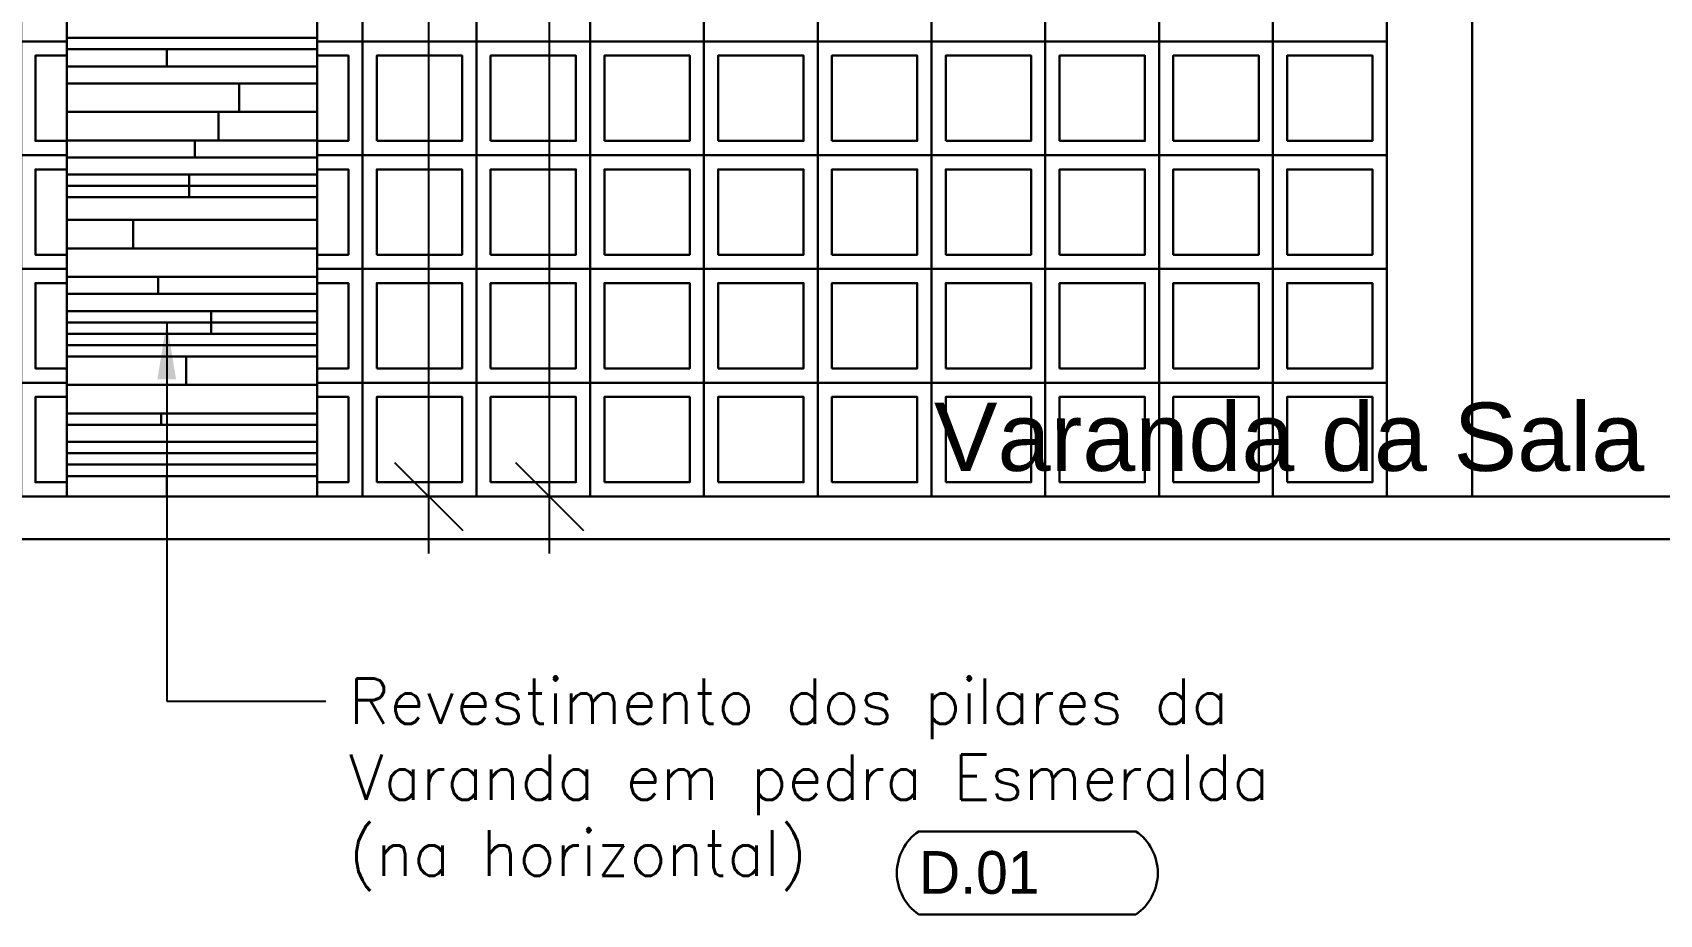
# Model space of a CAD drawing. Header units: millimetres. Extents: x -4228 to 27092, y -6721 to 984.
# Drawn here: x 5794.4 to 6080.4, y -6662.9 to -6507.9 of the extents above; entities that cross this region are included whole.
import ezdxf
from ezdxf.enums import TextEntityAlignment as Align

# ---------------------------------------------------------------- set-up
doc = ezdxf.new("R2010")
doc.units = ezdxf.units.MM
doc.header["$LTSCALE"] = 50
doc.layers.get('0').update_dxf_attribs({"lineweight": 0})
for name, color, linetype in [('borda100', 3, 'Continuous'), ('cobogo', 7, 'Continuous'), ('cota', 1, 'Continuous'), ('HACHURA', 2, 'Continuous'), ('PAREDES3', 2, 'Continuous'), ('pedras', 2, 'Continuous'), ('piso', 2, 'Continuous'), ('TEXTO', 7, 'Continuous'), ('textocod_100', 7, 'Continuous')]:
    doc.layers.add(name, color=color, linetype=linetype)
doc.styles.add('ARIAL', font='arial.ttf')
doc.styles.add('CODIGO', font='bgothl.ttf')
doc.styles.add('ROMANS', font='romans.shx')
doc.dimstyles.new('1_50', dxfattribs={"dimscale": 0, "dimtxt": 8, "dimasz": 12, "dimexe": 10, "dimexo": 5, "dimgap": 4, "dimtad": 0, "dimdec": 0, "dimzin": 1, "dimdsep": 46, "dimtxsty": 'ROMANS', "dimblk": 'OBLIQUE', "dimcen": 10, "dimdle": 10, "dimclrd": 1, "dimclre": 1, "dimclrt": 7, "dimaunit": 1, "dimadec": 0, "dimazin": 0, "dimtm": 1e-09, "dimtfac": 1, "dimtdec": 0, "dimtmove": 2, "dimatfit": 3, "dimldrblk": 'OBLIQUE', "dimfxl": 1, "dimtolj": 1, "dimtzin": 0, "dimarcsym": 0})
doc.dimstyles.new('LEADER_50', dxfattribs={"dimscale": 0, "dimtxt": 8, "dimasz": 10, "dimexe": 10, "dimexo": 5, "dimgap": 4, "dimtad": 0, "dimdec": 0, "dimzin": 1, "dimdsep": 46, "dimtxsty": 'ROMANS', "dimcen": 10, "dimdle": 10, "dimclrd": 9, "dimclre": 9, "dimclrt": 7, "dimaunit": 1, "dimadec": 0, "dimazin": 0, "dimtm": 1e-09, "dimtfac": 1, "dimtdec": 0, "dimtmove": 2, "dimatfit": 3, "dimfxl": 1, "dimtolj": 1, "dimtzin": 0, "dimarcsym": 0})

# ---------------------------------------------------------------- blocks, each defined once
blk = doc.blocks.new('_OBLIQUE')
at = {"color": 0, "linetype": 'ByBlock'}
blk.add_line((-0.5, -0.5), (0.5, 0.5), dxfattribs=at)
blk = doc.blocks.new('*D4')
at = {"layer": 'cota', "color": 1, "linetype": 'Continuous', "lineweight": -2}
for p, q in [((5864.08, -6339.46), (5864.08, -6455.18)), ((5830.94, -6349.46), (5874.08, -6349.46)), ((5864.08, -6599.46), (5864.08, -6483.75)), ((5839.47, -6589.46), (5874.08, -6589.46))]:
    blk.add_line(p, q, dxfattribs=at)
at = {"layer": 'Defpoints', "color": 0, "linetype": 'Continuous', "lineweight": 30}
for p in [(5825.94, -6349.46), (5834.47, -6589.46), (5864.08, -6589.46)]:
    blk.add_point(p, dxfattribs=at)
at = {"layer": 'cota', "color": 1, "linetype": 'Continuous', "lineweight": -2, "xscale": 12, "yscale": 12, "zscale": 12}
for p, rotation in [((5864.08, -6349.46), 90), ((5864.08, -6589.46), 270)]:
    blk.add_blockref('_OBLIQUE', p, dxfattribs=dict(at, rotation=rotation))
at = {"layer": 'cota', "color": 7, "linetype": 'Continuous', "lineweight": 30, "insert": (5864.08, -6469.46), "char_height": 8, "attachment_point": 5, "rotation": 90, "style": 'ROMANS'}
blk.add_mtext('\\A1;240', dxfattribs=at)
blk = doc.blocks.new('*D6')
at = {"layer": 'cota', "color": 1, "linetype": 'Continuous', "lineweight": -2}
for p, q in [((5885.3, -6319.46), (5885.3, -6445.18)), ((5849.44, -6329.46), (5895.3, -6329.46)), ((5885.3, -6599.46), (5885.3, -6473.75)), ((5849.44, -6589.46), (5895.3, -6589.46))]:
    blk.add_line(p, q, dxfattribs=at)
at = {"layer": 'Defpoints', "color": 0, "linetype": 'Continuous', "lineweight": 30}
for p in [(5844.44, -6329.46), (5844.44, -6589.46), (5885.3, -6589.46)]:
    blk.add_point(p, dxfattribs=at)
at = {"layer": 'cota', "color": 1, "linetype": 'Continuous', "lineweight": -2, "xscale": 12, "yscale": 12, "zscale": 12}
for p, rotation in [((5885.3, -6329.46), 90), ((5885.3, -6589.46), 270)]:
    blk.add_blockref('_OBLIQUE', p, dxfattribs=dict(at, rotation=rotation))
at = {"layer": 'cota', "color": 7, "linetype": 'Continuous', "lineweight": 30, "insert": (5885.3, -6459.46), "char_height": 8, "attachment_point": 5, "rotation": 90, "style": 'ROMANS'}
blk.add_mtext('\\A1;260', dxfattribs=at)

msp = doc.modelspace()

# ---------------------------------------------------------------- linework, layer by layer
at = {"layer": 'borda100', "color": 9, "linetype": 'Continuous', "lineweight": 30}
msp.add_lwpolyline([(5988.37, -6662.93, 0.525115), (5988.37, -6648.32), (5950.19, -6648.32, 0.525115), (5950.19, -6662.93)], format="xyb", close=True, dxfattribs=at)
at = {"layer": 'cobogo', "color": 3, "linetype": 'Continuous', "lineweight": 30}
for points in [[(5800.44, -6489.46), (5792.44, -6489.46), (5792.44, -6509.46), (5800.44, -6509.46)], [(5800.44, -6489.46), (5792.44, -6489.46), (5792.44, -6509.46), (5800.44, -6509.46)], [(5800.44, -6489.46), (5792.44, -6489.46), (5792.44, -6509.46), (5800.44, -6509.46)], [(5800.44, -6489.46), (5792.44, -6489.46), (5792.44, -6509.46), (5800.44, -6509.46)], [(5844.44, -6509.46), (5852.44, -6509.46), (5852.44, -6489.46), (5844.44, -6489.46)], [(5844.44, -6509.46), (5852.44, -6509.46), (5852.44, -6489.46), (5844.44, -6489.46)], [(5844.44, -6509.46), (5852.44, -6509.46), (5852.44, -6489.46), (5844.44, -6489.46)], [(5844.44, -6509.46), (5852.44, -6509.46), (5852.44, -6489.46), (5844.44, -6489.46)], [(5800.44, -6509.46), (5792.44, -6509.46), (5792.44, -6529.46), (5800.44, -6529.46)], [(5800.44, -6509.46), (5792.44, -6509.46), (5792.44, -6529.46), (5800.44, -6529.46)], [(5800.44, -6509.46), (5792.44, -6509.46), (5792.44, -6529.46), (5800.44, -6529.46)], [(5800.44, -6509.46), (5792.44, -6509.46), (5792.44, -6529.46), (5800.44, -6529.46)], [(5844.44, -6529.46), (5852.44, -6529.46), (5852.44, -6509.46), (5844.44, -6509.46)], [(5844.44, -6529.46), (5852.44, -6529.46), (5852.44, -6509.46), (5844.44, -6509.46)], [(5844.44, -6529.46), (5852.44, -6529.46), (5852.44, -6509.46), (5844.44, -6509.46)], [(5844.44, -6529.46), (5852.44, -6529.46), (5852.44, -6509.46), (5844.44, -6509.46)], [(5800.44, -6511.96), (5794.94, -6511.96), (5794.94, -6526.96), (5800.44, -6526.96)], [(5800.44, -6511.96), (5794.94, -6511.96), (5794.94, -6526.96), (5800.44, -6526.96)], [(5800.44, -6511.96), (5794.94, -6511.96), (5794.94, -6526.96), (5800.44, -6526.96)], [(5800.44, -6511.96), (5794.94, -6511.96), (5794.94, -6526.96), (5800.44, -6526.96)], [(5844.44, -6526.96), (5849.94, -6526.96), (5849.94, -6511.96), (5844.44, -6511.96)], [(5844.44, -6526.96), (5849.94, -6526.96), (5849.94, -6511.96), (5844.44, -6511.96)], [(5844.44, -6526.96), (5849.94, -6526.96), (5849.94, -6511.96), (5844.44, -6511.96)], [(5844.44, -6526.96), (5849.94, -6526.96), (5849.94, -6511.96), (5844.44, -6511.96)], [(5800.44, -6529.46), (5792.44, -6529.46), (5792.44, -6549.46), (5800.44, -6549.46)], [(5800.44, -6529.46), (5792.44, -6529.46), (5792.44, -6549.46), (5800.44, -6549.46)], [(5800.44, -6529.46), (5792.44, -6529.46), (5792.44, -6549.46), (5800.44, -6549.46)], [(5800.44, -6529.46), (5792.44, -6529.46), (5792.44, -6549.46), (5800.44, -6549.46)], [(5844.44, -6549.46), (5852.44, -6549.46), (5852.44, -6529.46), (5844.44, -6529.46)], [(5844.44, -6549.46), (5852.44, -6549.46), (5852.44, -6529.46), (5844.44, -6529.46)], [(5844.44, -6549.46), (5852.44, -6549.46), (5852.44, -6529.46), (5844.44, -6529.46)], [(5844.44, -6549.46), (5852.44, -6549.46), (5852.44, -6529.46), (5844.44, -6529.46)], [(5800.44, -6531.96), (5794.94, -6531.96), (5794.94, -6546.96), (5800.44, -6546.96)], [(5800.44, -6531.96), (5794.94, -6531.96), (5794.94, -6546.96), (5800.44, -6546.96)], [(5800.44, -6531.96), (5794.94, -6531.96), (5794.94, -6546.96), (5800.44, -6546.96)], [(5800.44, -6531.96), (5794.94, -6531.96), (5794.94, -6546.96), (5800.44, -6546.96)], [(5844.44, -6546.96), (5849.94, -6546.96), (5849.94, -6531.96), (5844.44, -6531.96)], [(5844.44, -6546.96), (5849.94, -6546.96), (5849.94, -6531.96), (5844.44, -6531.96)], [(5844.44, -6546.96), (5849.94, -6546.96), (5849.94, -6531.96), (5844.44, -6531.96)], [(5844.44, -6546.96), (5849.94, -6546.96), (5849.94, -6531.96), (5844.44, -6531.96)], [(5800.44, -6549.46), (5792.44, -6549.46), (5792.44, -6569.46), (5800.44, -6569.46)], [(5800.44, -6549.46), (5792.44, -6549.46), (5792.44, -6569.46), (5800.44, -6569.46)], [(5800.44, -6549.46), (5792.44, -6549.46), (5792.44, -6569.46), (5800.44, -6569.46)], [(5800.44, -6549.46), (5792.44, -6549.46), (5792.44, -6569.46), (5800.44, -6569.46)], [(5844.44, -6569.46), (5852.44, -6569.46), (5852.44, -6549.46), (5844.44, -6549.46)], [(5844.44, -6569.46), (5852.44, -6569.46), (5852.44, -6549.46), (5844.44, -6549.46)], [(5844.44, -6569.46), (5852.44, -6569.46), (5852.44, -6549.46), (5844.44, -6549.46)], [(5844.44, -6569.46), (5852.44, -6569.46), (5852.44, -6549.46), (5844.44, -6549.46)], [(5800.44, -6551.96), (5794.94, -6551.96), (5794.94, -6566.96), (5800.44, -6566.96)], [(5800.44, -6551.96), (5794.94, -6551.96), (5794.94, -6566.96), (5800.44, -6566.96)], [(5800.44, -6551.96), (5794.94, -6551.96), (5794.94, -6566.96), (5800.44, -6566.96)], [(5800.44, -6551.96), (5794.94, -6551.96), (5794.94, -6566.96), (5800.44, -6566.96)], [(5844.44, -6566.96), (5849.94, -6566.96), (5849.94, -6551.96), (5844.44, -6551.96)], [(5844.44, -6566.96), (5849.94, -6566.96), (5849.94, -6551.96), (5844.44, -6551.96)], [(5844.44, -6566.96), (5849.94, -6566.96), (5849.94, -6551.96), (5844.44, -6551.96)], [(5844.44, -6566.96), (5849.94, -6566.96), (5849.94, -6551.96), (5844.44, -6551.96)], [(5800.44, -6569.46), (5792.44, -6569.46), (5792.44, -6589.46), (5800.44, -6589.46)], [(5800.44, -6569.46), (5792.44, -6569.46), (5792.44, -6589.46), (5800.44, -6589.46)], [(5800.44, -6569.46), (5792.44, -6569.46), (5792.44, -6589.46), (5800.44, -6589.46)], [(5800.44, -6569.46), (5792.44, -6569.46), (5792.44, -6589.46), (5800.44, -6589.46)], [(5844.44, -6589.46), (5852.44, -6589.46), (5852.44, -6569.46), (5844.44, -6569.46)], [(5844.44, -6589.46), (5852.44, -6589.46), (5852.44, -6569.46), (5844.44, -6569.46)], [(5844.44, -6589.46), (5852.44, -6589.46), (5852.44, -6569.46), (5844.44, -6569.46)], [(5844.44, -6589.46), (5852.44, -6589.46), (5852.44, -6569.46), (5844.44, -6569.46)], [(5800.44, -6571.96), (5794.94, -6571.96), (5794.94, -6586.96), (5800.44, -6586.96)], [(5800.44, -6571.96), (5794.94, -6571.96), (5794.94, -6586.96), (5800.44, -6586.96)], [(5800.44, -6571.96), (5794.94, -6571.96), (5794.94, -6586.96), (5800.44, -6586.96)], [(5800.44, -6571.96), (5794.94, -6571.96), (5794.94, -6586.96), (5800.44, -6586.96)], [(5844.44, -6586.96), (5849.94, -6586.96), (5849.94, -6571.96), (5844.44, -6571.96)], [(5844.44, -6586.96), (5849.94, -6586.96), (5849.94, -6571.96), (5844.44, -6571.96)], [(5844.44, -6586.96), (5849.94, -6586.96), (5849.94, -6571.96), (5844.44, -6571.96)], [(5844.44, -6586.96), (5849.94, -6586.96), (5849.94, -6571.96), (5844.44, -6571.96)]]:
    msp.add_lwpolyline(points, dxfattribs=at)
for points in [[(5852.44, -6509.46), (5872.44, -6509.46), (5872.44, -6489.46), (5852.44, -6489.46)], [(5852.44, -6509.46), (5872.44, -6509.46), (5872.44, -6489.46), (5852.44, -6489.46)], [(5852.44, -6509.46), (5872.44, -6509.46), (5872.44, -6489.46), (5852.44, -6489.46)], [(5852.44, -6509.46), (5872.44, -6509.46), (5872.44, -6489.46), (5852.44, -6489.46)], [(5872.44, -6509.46), (5892.44, -6509.46), (5892.44, -6489.46), (5872.44, -6489.46)], [(5872.44, -6509.46), (5892.44, -6509.46), (5892.44, -6489.46), (5872.44, -6489.46)], [(5872.44, -6509.46), (5892.44, -6509.46), (5892.44, -6489.46), (5872.44, -6489.46)], [(5872.44, -6509.46), (5892.44, -6509.46), (5892.44, -6489.46), (5872.44, -6489.46)], [(5892.44, -6509.46), (5912.44, -6509.46), (5912.44, -6489.46), (5892.44, -6489.46)], [(5892.44, -6509.46), (5912.44, -6509.46), (5912.44, -6489.46), (5892.44, -6489.46)], [(5892.44, -6509.46), (5912.44, -6509.46), (5912.44, -6489.46), (5892.44, -6489.46)], [(5892.44, -6509.46), (5912.44, -6509.46), (5912.44, -6489.46), (5892.44, -6489.46)], [(5912.44, -6509.46), (5932.44, -6509.46), (5932.44, -6489.46), (5912.44, -6489.46)], [(5912.44, -6509.46), (5932.44, -6509.46), (5932.44, -6489.46), (5912.44, -6489.46)], [(5912.44, -6509.46), (5932.44, -6509.46), (5932.44, -6489.46), (5912.44, -6489.46)], [(5912.44, -6509.46), (5932.44, -6509.46), (5932.44, -6489.46), (5912.44, -6489.46)], [(5932.44, -6509.46), (5952.44, -6509.46), (5952.44, -6489.46), (5932.44, -6489.46)], [(5932.44, -6509.46), (5952.44, -6509.46), (5952.44, -6489.46), (5932.44, -6489.46)], [(5932.44, -6509.46), (5952.44, -6509.46), (5952.44, -6489.46), (5932.44, -6489.46)], [(5932.44, -6509.46), (5952.44, -6509.46), (5952.44, -6489.46), (5932.44, -6489.46)], [(5952.44, -6509.46), (5972.44, -6509.46), (5972.44, -6489.46), (5952.44, -6489.46)], [(5952.44, -6509.46), (5972.44, -6509.46), (5972.44, -6489.46), (5952.44, -6489.46)], [(5952.44, -6509.46), (5972.44, -6509.46), (5972.44, -6489.46), (5952.44, -6489.46)], [(5952.44, -6509.46), (5972.44, -6509.46), (5972.44, -6489.46), (5952.44, -6489.46)], [(5972.44, -6509.46), (5992.44, -6509.46), (5992.44, -6489.46), (5972.44, -6489.46)], [(5972.44, -6509.46), (5992.44, -6509.46), (5992.44, -6489.46), (5972.44, -6489.46)], [(5972.44, -6509.46), (5992.44, -6509.46), (5992.44, -6489.46), (5972.44, -6489.46)], [(5972.44, -6509.46), (5992.44, -6509.46), (5992.44, -6489.46), (5972.44, -6489.46)], [(5992.44, -6509.46), (6012.44, -6509.46), (6012.44, -6489.46), (5992.44, -6489.46)], [(5992.44, -6509.46), (6012.44, -6509.46), (6012.44, -6489.46), (5992.44, -6489.46)], [(5992.44, -6509.46), (6012.44, -6509.46), (6012.44, -6489.46), (5992.44, -6489.46)], [(5992.44, -6509.46), (6012.44, -6509.46), (6012.44, -6489.46), (5992.44, -6489.46)], [(6012.44, -6509.46), (6032.44, -6509.46), (6032.44, -6489.46), (6012.44, -6489.46)], [(6012.44, -6509.46), (6032.44, -6509.46), (6032.44, -6489.46), (6012.44, -6489.46)], [(6012.44, -6509.46), (6032.44, -6509.46), (6032.44, -6489.46), (6012.44, -6489.46)], [(6012.44, -6509.46), (6032.44, -6509.46), (6032.44, -6489.46), (6012.44, -6489.46)], [(5852.44, -6529.46), (5872.44, -6529.46), (5872.44, -6509.46), (5852.44, -6509.46)], [(5852.44, -6529.46), (5872.44, -6529.46), (5872.44, -6509.46), (5852.44, -6509.46)], [(5852.44, -6529.46), (5872.44, -6529.46), (5872.44, -6509.46), (5852.44, -6509.46)], [(5852.44, -6529.46), (5872.44, -6529.46), (5872.44, -6509.46), (5852.44, -6509.46)], [(5872.44, -6529.46), (5892.44, -6529.46), (5892.44, -6509.46), (5872.44, -6509.46)], [(5872.44, -6529.46), (5892.44, -6529.46), (5892.44, -6509.46), (5872.44, -6509.46)], [(5872.44, -6529.46), (5892.44, -6529.46), (5892.44, -6509.46), (5872.44, -6509.46)], [(5872.44, -6529.46), (5892.44, -6529.46), (5892.44, -6509.46), (5872.44, -6509.46)], [(5892.44, -6529.46), (5912.44, -6529.46), (5912.44, -6509.46), (5892.44, -6509.46)], [(5892.44, -6529.46), (5912.44, -6529.46), (5912.44, -6509.46), (5892.44, -6509.46)], [(5892.44, -6529.46), (5912.44, -6529.46), (5912.44, -6509.46), (5892.44, -6509.46)], [(5892.44, -6529.46), (5912.44, -6529.46), (5912.44, -6509.46), (5892.44, -6509.46)], [(5912.44, -6529.46), (5932.44, -6529.46), (5932.44, -6509.46), (5912.44, -6509.46)], [(5912.44, -6529.46), (5932.44, -6529.46), (5932.44, -6509.46), (5912.44, -6509.46)], [(5912.44, -6529.46), (5932.44, -6529.46), (5932.44, -6509.46), (5912.44, -6509.46)], [(5912.44, -6529.46), (5932.44, -6529.46), (5932.44, -6509.46), (5912.44, -6509.46)], [(5932.44, -6529.46), (5952.44, -6529.46), (5952.44, -6509.46), (5932.44, -6509.46)], [(5932.44, -6529.46), (5952.44, -6529.46), (5952.44, -6509.46), (5932.44, -6509.46)], [(5932.44, -6529.46), (5952.44, -6529.46), (5952.44, -6509.46), (5932.44, -6509.46)], [(5932.44, -6529.46), (5952.44, -6529.46), (5952.44, -6509.46), (5932.44, -6509.46)], [(5952.44, -6529.46), (5972.44, -6529.46), (5972.44, -6509.46), (5952.44, -6509.46)], [(5952.44, -6529.46), (5972.44, -6529.46), (5972.44, -6509.46), (5952.44, -6509.46)], [(5952.44, -6529.46), (5972.44, -6529.46), (5972.44, -6509.46), (5952.44, -6509.46)], [(5952.44, -6529.46), (5972.44, -6529.46), (5972.44, -6509.46), (5952.44, -6509.46)], [(5972.44, -6529.46), (5992.44, -6529.46), (5992.44, -6509.46), (5972.44, -6509.46)], [(5972.44, -6529.46), (5992.44, -6529.46), (5992.44, -6509.46), (5972.44, -6509.46)], [(5972.44, -6529.46), (5992.44, -6529.46), (5992.44, -6509.46), (5972.44, -6509.46)], [(5972.44, -6529.46), (5992.44, -6529.46), (5992.44, -6509.46), (5972.44, -6509.46)], [(5992.44, -6529.46), (6012.44, -6529.46), (6012.44, -6509.46), (5992.44, -6509.46)], [(5992.44, -6529.46), (6012.44, -6529.46), (6012.44, -6509.46), (5992.44, -6509.46)], [(5992.44, -6529.46), (6012.44, -6529.46), (6012.44, -6509.46), (5992.44, -6509.46)], [(5992.44, -6529.46), (6012.44, -6529.46), (6012.44, -6509.46), (5992.44, -6509.46)], [(6012.44, -6529.46), (6032.44, -6529.46), (6032.44, -6509.46), (6012.44, -6509.46)], [(6012.44, -6529.46), (6032.44, -6529.46), (6032.44, -6509.46), (6012.44, -6509.46)], [(6012.44, -6529.46), (6032.44, -6529.46), (6032.44, -6509.46), (6012.44, -6509.46)], [(6012.44, -6529.46), (6032.44, -6529.46), (6032.44, -6509.46), (6012.44, -6509.46)], [(5854.94, -6526.96), (5869.94, -6526.96), (5869.94, -6511.96), (5854.94, -6511.96)], [(5854.94, -6526.96), (5869.94, -6526.96), (5869.94, -6511.96), (5854.94, -6511.96)], [(5854.94, -6526.96), (5869.94, -6526.96), (5869.94, -6511.96), (5854.94, -6511.96)], [(5854.94, -6526.96), (5869.94, -6526.96), (5869.94, -6511.96), (5854.94, -6511.96)], [(5874.94, -6526.96), (5889.94, -6526.96), (5889.94, -6511.96), (5874.94, -6511.96)], [(5874.94, -6526.96), (5889.94, -6526.96), (5889.94, -6511.96), (5874.94, -6511.96)], [(5874.94, -6526.96), (5889.94, -6526.96), (5889.94, -6511.96), (5874.94, -6511.96)], [(5874.94, -6526.96), (5889.94, -6526.96), (5889.94, -6511.96), (5874.94, -6511.96)], [(5894.94, -6526.96), (5909.94, -6526.96), (5909.94, -6511.96), (5894.94, -6511.96)], [(5894.94, -6526.96), (5909.94, -6526.96), (5909.94, -6511.96), (5894.94, -6511.96)], [(5894.94, -6526.96), (5909.94, -6526.96), (5909.94, -6511.96), (5894.94, -6511.96)], [(5894.94, -6526.96), (5909.94, -6526.96), (5909.94, -6511.96), (5894.94, -6511.96)], [(5914.94, -6526.96), (5929.94, -6526.96), (5929.94, -6511.96), (5914.94, -6511.96)], [(5914.94, -6526.96), (5929.94, -6526.96), (5929.94, -6511.96), (5914.94, -6511.96)], [(5914.94, -6526.96), (5929.94, -6526.96), (5929.94, -6511.96), (5914.94, -6511.96)], [(5914.94, -6526.96), (5929.94, -6526.96), (5929.94, -6511.96), (5914.94, -6511.96)], [(5934.94, -6526.96), (5949.94, -6526.96), (5949.94, -6511.96), (5934.94, -6511.96)], [(5934.94, -6526.96), (5949.94, -6526.96), (5949.94, -6511.96), (5934.94, -6511.96)], [(5934.94, -6526.96), (5949.94, -6526.96), (5949.94, -6511.96), (5934.94, -6511.96)], [(5934.94, -6526.96), (5949.94, -6526.96), (5949.94, -6511.96), (5934.94, -6511.96)], [(5954.94, -6526.96), (5969.94, -6526.96), (5969.94, -6511.96), (5954.94, -6511.96)], [(5954.94, -6526.96), (5969.94, -6526.96), (5969.94, -6511.96), (5954.94, -6511.96)], [(5954.94, -6526.96), (5969.94, -6526.96), (5969.94, -6511.96), (5954.94, -6511.96)], [(5954.94, -6526.96), (5969.94, -6526.96), (5969.94, -6511.96), (5954.94, -6511.96)], [(5974.94, -6526.96), (5989.94, -6526.96), (5989.94, -6511.96), (5974.94, -6511.96)], [(5974.94, -6526.96), (5989.94, -6526.96), (5989.94, -6511.96), (5974.94, -6511.96)], [(5974.94, -6526.96), (5989.94, -6526.96), (5989.94, -6511.96), (5974.94, -6511.96)], [(5974.94, -6526.96), (5989.94, -6526.96), (5989.94, -6511.96), (5974.94, -6511.96)], [(5994.94, -6526.96), (6009.94, -6526.96), (6009.94, -6511.96), (5994.94, -6511.96)], [(5994.94, -6526.96), (6009.94, -6526.96), (6009.94, -6511.96), (5994.94, -6511.96)], [(5994.94, -6526.96), (6009.94, -6526.96), (6009.94, -6511.96), (5994.94, -6511.96)], [(5994.94, -6526.96), (6009.94, -6526.96), (6009.94, -6511.96), (5994.94, -6511.96)], [(6014.94, -6526.96), (6029.94, -6526.96), (6029.94, -6511.96), (6014.94, -6511.96)], [(6014.94, -6526.96), (6029.94, -6526.96), (6029.94, -6511.96), (6014.94, -6511.96)], [(6014.94, -6526.96), (6029.94, -6526.96), (6029.94, -6511.96), (6014.94, -6511.96)], [(6014.94, -6526.96), (6029.94, -6526.96), (6029.94, -6511.96), (6014.94, -6511.96)], [(5852.44, -6549.46), (5872.44, -6549.46), (5872.44, -6529.46), (5852.44, -6529.46)], [(5852.44, -6549.46), (5872.44, -6549.46), (5872.44, -6529.46), (5852.44, -6529.46)], [(5852.44, -6549.46), (5872.44, -6549.46), (5872.44, -6529.46), (5852.44, -6529.46)], [(5852.44, -6549.46), (5872.44, -6549.46), (5872.44, -6529.46), (5852.44, -6529.46)], [(5872.44, -6549.46), (5892.44, -6549.46), (5892.44, -6529.46), (5872.44, -6529.46)], [(5872.44, -6549.46), (5892.44, -6549.46), (5892.44, -6529.46), (5872.44, -6529.46)], [(5872.44, -6549.46), (5892.44, -6549.46), (5892.44, -6529.46), (5872.44, -6529.46)], [(5872.44, -6549.46), (5892.44, -6549.46), (5892.44, -6529.46), (5872.44, -6529.46)], [(5892.44, -6549.46), (5912.44, -6549.46), (5912.44, -6529.46), (5892.44, -6529.46)], [(5892.44, -6549.46), (5912.44, -6549.46), (5912.44, -6529.46), (5892.44, -6529.46)], [(5892.44, -6549.46), (5912.44, -6549.46), (5912.44, -6529.46), (5892.44, -6529.46)], [(5892.44, -6549.46), (5912.44, -6549.46), (5912.44, -6529.46), (5892.44, -6529.46)], [(5912.44, -6549.46), (5932.44, -6549.46), (5932.44, -6529.46), (5912.44, -6529.46)], [(5912.44, -6549.46), (5932.44, -6549.46), (5932.44, -6529.46), (5912.44, -6529.46)], [(5912.44, -6549.46), (5932.44, -6549.46), (5932.44, -6529.46), (5912.44, -6529.46)], [(5912.44, -6549.46), (5932.44, -6549.46), (5932.44, -6529.46), (5912.44, -6529.46)], [(5932.44, -6549.46), (5952.44, -6549.46), (5952.44, -6529.46), (5932.44, -6529.46)], [(5932.44, -6549.46), (5952.44, -6549.46), (5952.44, -6529.46), (5932.44, -6529.46)], [(5932.44, -6549.46), (5952.44, -6549.46), (5952.44, -6529.46), (5932.44, -6529.46)], [(5932.44, -6549.46), (5952.44, -6549.46), (5952.44, -6529.46), (5932.44, -6529.46)], [(5952.44, -6549.46), (5972.44, -6549.46), (5972.44, -6529.46), (5952.44, -6529.46)], [(5952.44, -6549.46), (5972.44, -6549.46), (5972.44, -6529.46), (5952.44, -6529.46)], [(5952.44, -6549.46), (5972.44, -6549.46), (5972.44, -6529.46), (5952.44, -6529.46)], [(5952.44, -6549.46), (5972.44, -6549.46), (5972.44, -6529.46), (5952.44, -6529.46)], [(5972.44, -6549.46), (5992.44, -6549.46), (5992.44, -6529.46), (5972.44, -6529.46)], [(5972.44, -6549.46), (5992.44, -6549.46), (5992.44, -6529.46), (5972.44, -6529.46)], [(5972.44, -6549.46), (5992.44, -6549.46), (5992.44, -6529.46), (5972.44, -6529.46)], [(5972.44, -6549.46), (5992.44, -6549.46), (5992.44, -6529.46), (5972.44, -6529.46)], [(5992.44, -6549.46), (6012.44, -6549.46), (6012.44, -6529.46), (5992.44, -6529.46)], [(5992.44, -6549.46), (6012.44, -6549.46), (6012.44, -6529.46), (5992.44, -6529.46)], [(5992.44, -6549.46), (6012.44, -6549.46), (6012.44, -6529.46), (5992.44, -6529.46)], [(5992.44, -6549.46), (6012.44, -6549.46), (6012.44, -6529.46), (5992.44, -6529.46)], [(6012.44, -6549.46), (6032.44, -6549.46), (6032.44, -6529.46), (6012.44, -6529.46)], [(6012.44, -6549.46), (6032.44, -6549.46), (6032.44, -6529.46), (6012.44, -6529.46)], [(6012.44, -6549.46), (6032.44, -6549.46), (6032.44, -6529.46), (6012.44, -6529.46)], [(6012.44, -6549.46), (6032.44, -6549.46), (6032.44, -6529.46), (6012.44, -6529.46)], [(5854.94, -6546.96), (5869.94, -6546.96), (5869.94, -6531.96), (5854.94, -6531.96)], [(5854.94, -6546.96), (5869.94, -6546.96), (5869.94, -6531.96), (5854.94, -6531.96)], [(5854.94, -6546.96), (5869.94, -6546.96), (5869.94, -6531.96), (5854.94, -6531.96)], [(5854.94, -6546.96), (5869.94, -6546.96), (5869.94, -6531.96), (5854.94, -6531.96)], [(5874.94, -6546.96), (5889.94, -6546.96), (5889.94, -6531.96), (5874.94, -6531.96)], [(5874.94, -6546.96), (5889.94, -6546.96), (5889.94, -6531.96), (5874.94, -6531.96)], [(5874.94, -6546.96), (5889.94, -6546.96), (5889.94, -6531.96), (5874.94, -6531.96)], [(5874.94, -6546.96), (5889.94, -6546.96), (5889.94, -6531.96), (5874.94, -6531.96)], [(5894.94, -6546.96), (5909.94, -6546.96), (5909.94, -6531.96), (5894.94, -6531.96)], [(5894.94, -6546.96), (5909.94, -6546.96), (5909.94, -6531.96), (5894.94, -6531.96)], [(5894.94, -6546.96), (5909.94, -6546.96), (5909.94, -6531.96), (5894.94, -6531.96)], [(5894.94, -6546.96), (5909.94, -6546.96), (5909.94, -6531.96), (5894.94, -6531.96)], [(5914.94, -6546.96), (5929.94, -6546.96), (5929.94, -6531.96), (5914.94, -6531.96)], [(5914.94, -6546.96), (5929.94, -6546.96), (5929.94, -6531.96), (5914.94, -6531.96)], [(5914.94, -6546.96), (5929.94, -6546.96), (5929.94, -6531.96), (5914.94, -6531.96)], [(5914.94, -6546.96), (5929.94, -6546.96), (5929.94, -6531.96), (5914.94, -6531.96)], [(5934.94, -6546.96), (5949.94, -6546.96), (5949.94, -6531.96), (5934.94, -6531.96)], [(5934.94, -6546.96), (5949.94, -6546.96), (5949.94, -6531.96), (5934.94, -6531.96)], [(5934.94, -6546.96), (5949.94, -6546.96), (5949.94, -6531.96), (5934.94, -6531.96)], [(5934.94, -6546.96), (5949.94, -6546.96), (5949.94, -6531.96), (5934.94, -6531.96)], [(5954.94, -6546.96), (5969.94, -6546.96), (5969.94, -6531.96), (5954.94, -6531.96)], [(5954.94, -6546.96), (5969.94, -6546.96), (5969.94, -6531.96), (5954.94, -6531.96)], [(5954.94, -6546.96), (5969.94, -6546.96), (5969.94, -6531.96), (5954.94, -6531.96)], [(5954.94, -6546.96), (5969.94, -6546.96), (5969.94, -6531.96), (5954.94, -6531.96)], [(5974.94, -6546.96), (5989.94, -6546.96), (5989.94, -6531.96), (5974.94, -6531.96)], [(5974.94, -6546.96), (5989.94, -6546.96), (5989.94, -6531.96), (5974.94, -6531.96)], [(5974.94, -6546.96), (5989.94, -6546.96), (5989.94, -6531.96), (5974.94, -6531.96)], [(5974.94, -6546.96), (5989.94, -6546.96), (5989.94, -6531.96), (5974.94, -6531.96)], [(5994.94, -6546.96), (6009.94, -6546.96), (6009.94, -6531.96), (5994.94, -6531.96)], [(5994.94, -6546.96), (6009.94, -6546.96), (6009.94, -6531.96), (5994.94, -6531.96)], [(5994.94, -6546.96), (6009.94, -6546.96), (6009.94, -6531.96), (5994.94, -6531.96)], [(5994.94, -6546.96), (6009.94, -6546.96), (6009.94, -6531.96), (5994.94, -6531.96)], [(6014.94, -6546.96), (6029.94, -6546.96), (6029.94, -6531.96), (6014.94, -6531.96)], [(6014.94, -6546.96), (6029.94, -6546.96), (6029.94, -6531.96), (6014.94, -6531.96)], [(6014.94, -6546.96), (6029.94, -6546.96), (6029.94, -6531.96), (6014.94, -6531.96)], [(6014.94, -6546.96), (6029.94, -6546.96), (6029.94, -6531.96), (6014.94, -6531.96)], [(5852.44, -6569.46), (5872.44, -6569.46), (5872.44, -6549.46), (5852.44, -6549.46)], [(5852.44, -6569.46), (5872.44, -6569.46), (5872.44, -6549.46), (5852.44, -6549.46)], [(5852.44, -6569.46), (5872.44, -6569.46), (5872.44, -6549.46), (5852.44, -6549.46)], [(5852.44, -6569.46), (5872.44, -6569.46), (5872.44, -6549.46), (5852.44, -6549.46)], [(5872.44, -6569.46), (5892.44, -6569.46), (5892.44, -6549.46), (5872.44, -6549.46)], [(5872.44, -6569.46), (5892.44, -6569.46), (5892.44, -6549.46), (5872.44, -6549.46)], [(5872.44, -6569.46), (5892.44, -6569.46), (5892.44, -6549.46), (5872.44, -6549.46)], [(5872.44, -6569.46), (5892.44, -6569.46), (5892.44, -6549.46), (5872.44, -6549.46)], [(5892.44, -6569.46), (5912.44, -6569.46), (5912.44, -6549.46), (5892.44, -6549.46)], [(5892.44, -6569.46), (5912.44, -6569.46), (5912.44, -6549.46), (5892.44, -6549.46)], [(5892.44, -6569.46), (5912.44, -6569.46), (5912.44, -6549.46), (5892.44, -6549.46)], [(5892.44, -6569.46), (5912.44, -6569.46), (5912.44, -6549.46), (5892.44, -6549.46)], [(5912.44, -6569.46), (5932.44, -6569.46), (5932.44, -6549.46), (5912.44, -6549.46)], [(5912.44, -6569.46), (5932.44, -6569.46), (5932.44, -6549.46), (5912.44, -6549.46)], [(5912.44, -6569.46), (5932.44, -6569.46), (5932.44, -6549.46), (5912.44, -6549.46)], [(5912.44, -6569.46), (5932.44, -6569.46), (5932.44, -6549.46), (5912.44, -6549.46)], [(5932.44, -6569.46), (5952.44, -6569.46), (5952.44, -6549.46), (5932.44, -6549.46)], [(5932.44, -6569.46), (5952.44, -6569.46), (5952.44, -6549.46), (5932.44, -6549.46)], [(5932.44, -6569.46), (5952.44, -6569.46), (5952.44, -6549.46), (5932.44, -6549.46)], [(5932.44, -6569.46), (5952.44, -6569.46), (5952.44, -6549.46), (5932.44, -6549.46)], [(5952.44, -6569.46), (5972.44, -6569.46), (5972.44, -6549.46), (5952.44, -6549.46)], [(5952.44, -6569.46), (5972.44, -6569.46), (5972.44, -6549.46), (5952.44, -6549.46)], [(5952.44, -6569.46), (5972.44, -6569.46), (5972.44, -6549.46), (5952.44, -6549.46)], [(5952.44, -6569.46), (5972.44, -6569.46), (5972.44, -6549.46), (5952.44, -6549.46)], [(5972.44, -6569.46), (5992.44, -6569.46), (5992.44, -6549.46), (5972.44, -6549.46)], [(5972.44, -6569.46), (5992.44, -6569.46), (5992.44, -6549.46), (5972.44, -6549.46)], [(5972.44, -6569.46), (5992.44, -6569.46), (5992.44, -6549.46), (5972.44, -6549.46)], [(5972.44, -6569.46), (5992.44, -6569.46), (5992.44, -6549.46), (5972.44, -6549.46)], [(5992.44, -6569.46), (6012.44, -6569.46), (6012.44, -6549.46), (5992.44, -6549.46)], [(5992.44, -6569.46), (6012.44, -6569.46), (6012.44, -6549.46), (5992.44, -6549.46)], [(5992.44, -6569.46), (6012.44, -6569.46), (6012.44, -6549.46), (5992.44, -6549.46)], [(5992.44, -6569.46), (6012.44, -6569.46), (6012.44, -6549.46), (5992.44, -6549.46)], [(6012.44, -6569.46), (6032.44, -6569.46), (6032.44, -6549.46), (6012.44, -6549.46)], [(6012.44, -6569.46), (6032.44, -6569.46), (6032.44, -6549.46), (6012.44, -6549.46)], [(6012.44, -6569.46), (6032.44, -6569.46), (6032.44, -6549.46), (6012.44, -6549.46)], [(6012.44, -6569.46), (6032.44, -6569.46), (6032.44, -6549.46), (6012.44, -6549.46)], [(5854.94, -6566.96), (5869.94, -6566.96), (5869.94, -6551.96), (5854.94, -6551.96)], [(5854.94, -6566.96), (5869.94, -6566.96), (5869.94, -6551.96), (5854.94, -6551.96)], [(5854.94, -6566.96), (5869.94, -6566.96), (5869.94, -6551.96), (5854.94, -6551.96)], [(5854.94, -6566.96), (5869.94, -6566.96), (5869.94, -6551.96), (5854.94, -6551.96)], [(5874.94, -6566.96), (5889.94, -6566.96), (5889.94, -6551.96), (5874.94, -6551.96)], [(5874.94, -6566.96), (5889.94, -6566.96), (5889.94, -6551.96), (5874.94, -6551.96)], [(5874.94, -6566.96), (5889.94, -6566.96), (5889.94, -6551.96), (5874.94, -6551.96)], [(5874.94, -6566.96), (5889.94, -6566.96), (5889.94, -6551.96), (5874.94, -6551.96)], [(5894.94, -6566.96), (5909.94, -6566.96), (5909.94, -6551.96), (5894.94, -6551.96)], [(5894.94, -6566.96), (5909.94, -6566.96), (5909.94, -6551.96), (5894.94, -6551.96)], [(5894.94, -6566.96), (5909.94, -6566.96), (5909.94, -6551.96), (5894.94, -6551.96)], [(5894.94, -6566.96), (5909.94, -6566.96), (5909.94, -6551.96), (5894.94, -6551.96)], [(5914.94, -6566.96), (5929.94, -6566.96), (5929.94, -6551.96), (5914.94, -6551.96)], [(5914.94, -6566.96), (5929.94, -6566.96), (5929.94, -6551.96), (5914.94, -6551.96)], [(5914.94, -6566.96), (5929.94, -6566.96), (5929.94, -6551.96), (5914.94, -6551.96)], [(5914.94, -6566.96), (5929.94, -6566.96), (5929.94, -6551.96), (5914.94, -6551.96)], [(5934.94, -6566.96), (5949.94, -6566.96), (5949.94, -6551.96), (5934.94, -6551.96)], [(5934.94, -6566.96), (5949.94, -6566.96), (5949.94, -6551.96), (5934.94, -6551.96)], [(5934.94, -6566.96), (5949.94, -6566.96), (5949.94, -6551.96), (5934.94, -6551.96)], [(5934.94, -6566.96), (5949.94, -6566.96), (5949.94, -6551.96), (5934.94, -6551.96)], [(5954.94, -6566.96), (5969.94, -6566.96), (5969.94, -6551.96), (5954.94, -6551.96)], [(5954.94, -6566.96), (5969.94, -6566.96), (5969.94, -6551.96), (5954.94, -6551.96)], [(5954.94, -6566.96), (5969.94, -6566.96), (5969.94, -6551.96), (5954.94, -6551.96)], [(5954.94, -6566.96), (5969.94, -6566.96), (5969.94, -6551.96), (5954.94, -6551.96)], [(5974.94, -6566.96), (5989.94, -6566.96), (5989.94, -6551.96), (5974.94, -6551.96)], [(5974.94, -6566.96), (5989.94, -6566.96), (5989.94, -6551.96), (5974.94, -6551.96)], [(5974.94, -6566.96), (5989.94, -6566.96), (5989.94, -6551.96), (5974.94, -6551.96)], [(5974.94, -6566.96), (5989.94, -6566.96), (5989.94, -6551.96), (5974.94, -6551.96)], [(5994.94, -6566.96), (6009.94, -6566.96), (6009.94, -6551.96), (5994.94, -6551.96)], [(5994.94, -6566.96), (6009.94, -6566.96), (6009.94, -6551.96), (5994.94, -6551.96)], [(5994.94, -6566.96), (6009.94, -6566.96), (6009.94, -6551.96), (5994.94, -6551.96)], [(5994.94, -6566.96), (6009.94, -6566.96), (6009.94, -6551.96), (5994.94, -6551.96)], [(6014.94, -6566.96), (6029.94, -6566.96), (6029.94, -6551.96), (6014.94, -6551.96)], [(6014.94, -6566.96), (6029.94, -6566.96), (6029.94, -6551.96), (6014.94, -6551.96)], [(6014.94, -6566.96), (6029.94, -6566.96), (6029.94, -6551.96), (6014.94, -6551.96)], [(6014.94, -6566.96), (6029.94, -6566.96), (6029.94, -6551.96), (6014.94, -6551.96)], [(5852.44, -6589.46), (5872.44, -6589.46), (5872.44, -6569.46), (5852.44, -6569.46)], [(5852.44, -6589.46), (5872.44, -6589.46), (5872.44, -6569.46), (5852.44, -6569.46)], [(5852.44, -6589.46), (5872.44, -6589.46), (5872.44, -6569.46), (5852.44, -6569.46)], [(5852.44, -6589.46), (5872.44, -6589.46), (5872.44, -6569.46), (5852.44, -6569.46)], [(5872.44, -6589.46), (5892.44, -6589.46), (5892.44, -6569.46), (5872.44, -6569.46)], [(5872.44, -6589.46), (5892.44, -6589.46), (5892.44, -6569.46), (5872.44, -6569.46)], [(5872.44, -6589.46), (5892.44, -6589.46), (5892.44, -6569.46), (5872.44, -6569.46)], [(5872.44, -6589.46), (5892.44, -6589.46), (5892.44, -6569.46), (5872.44, -6569.46)], [(5892.44, -6589.46), (5912.44, -6589.46), (5912.44, -6569.46), (5892.44, -6569.46)], [(5892.44, -6589.46), (5912.44, -6589.46), (5912.44, -6569.46), (5892.44, -6569.46)], [(5892.44, -6589.46), (5912.44, -6589.46), (5912.44, -6569.46), (5892.44, -6569.46)], [(5892.44, -6589.46), (5912.44, -6589.46), (5912.44, -6569.46), (5892.44, -6569.46)], [(5912.44, -6589.46), (5932.44, -6589.46), (5932.44, -6569.46), (5912.44, -6569.46)], [(5912.44, -6589.46), (5932.44, -6589.46), (5932.44, -6569.46), (5912.44, -6569.46)], [(5912.44, -6589.46), (5932.44, -6589.46), (5932.44, -6569.46), (5912.44, -6569.46)], [(5912.44, -6589.46), (5932.44, -6589.46), (5932.44, -6569.46), (5912.44, -6569.46)], [(5932.44, -6589.46), (5952.44, -6589.46), (5952.44, -6569.46), (5932.44, -6569.46)], [(5932.44, -6589.46), (5952.44, -6589.46), (5952.44, -6569.46), (5932.44, -6569.46)], [(5932.44, -6589.46), (5952.44, -6589.46), (5952.44, -6569.46), (5932.44, -6569.46)], [(5932.44, -6589.46), (5952.44, -6589.46), (5952.44, -6569.46), (5932.44, -6569.46)], [(5952.44, -6589.46), (5972.44, -6589.46), (5972.44, -6569.46), (5952.44, -6569.46)], [(5952.44, -6589.46), (5972.44, -6589.46), (5972.44, -6569.46), (5952.44, -6569.46)], [(5952.44, -6589.46), (5972.44, -6589.46), (5972.44, -6569.46), (5952.44, -6569.46)], [(5952.44, -6589.46), (5972.44, -6589.46), (5972.44, -6569.46), (5952.44, -6569.46)], [(5972.44, -6589.46), (5992.44, -6589.46), (5992.44, -6569.46), (5972.44, -6569.46)], [(5972.44, -6589.46), (5992.44, -6589.46), (5992.44, -6569.46), (5972.44, -6569.46)], [(5972.44, -6589.46), (5992.44, -6589.46), (5992.44, -6569.46), (5972.44, -6569.46)], [(5972.44, -6589.46), (5992.44, -6589.46), (5992.44, -6569.46), (5972.44, -6569.46)], [(5992.44, -6589.46), (6012.44, -6589.46), (6012.44, -6569.46), (5992.44, -6569.46)], [(5992.44, -6589.46), (6012.44, -6589.46), (6012.44, -6569.46), (5992.44, -6569.46)], [(5992.44, -6589.46), (6012.44, -6589.46), (6012.44, -6569.46), (5992.44, -6569.46)], [(5992.44, -6589.46), (6012.44, -6589.46), (6012.44, -6569.46), (5992.44, -6569.46)], [(6012.44, -6589.46), (6032.44, -6589.46), (6032.44, -6569.46), (6012.44, -6569.46)], [(6012.44, -6589.46), (6032.44, -6589.46), (6032.44, -6569.46), (6012.44, -6569.46)], [(6012.44, -6589.46), (6032.44, -6589.46), (6032.44, -6569.46), (6012.44, -6569.46)], [(6012.44, -6589.46), (6032.44, -6589.46), (6032.44, -6569.46), (6012.44, -6569.46)], [(5854.94, -6586.96), (5869.94, -6586.96), (5869.94, -6571.96), (5854.94, -6571.96)], [(5854.94, -6586.96), (5869.94, -6586.96), (5869.94, -6571.96), (5854.94, -6571.96)], [(5854.94, -6586.96), (5869.94, -6586.96), (5869.94, -6571.96), (5854.94, -6571.96)], [(5854.94, -6586.96), (5869.94, -6586.96), (5869.94, -6571.96), (5854.94, -6571.96)], [(5874.94, -6586.96), (5889.94, -6586.96), (5889.94, -6571.96), (5874.94, -6571.96)], [(5874.94, -6586.96), (5889.94, -6586.96), (5889.94, -6571.96), (5874.94, -6571.96)], [(5874.94, -6586.96), (5889.94, -6586.96), (5889.94, -6571.96), (5874.94, -6571.96)], [(5874.94, -6586.96), (5889.94, -6586.96), (5889.94, -6571.96), (5874.94, -6571.96)], [(5894.94, -6586.96), (5909.94, -6586.96), (5909.94, -6571.96), (5894.94, -6571.96)], [(5894.94, -6586.96), (5909.94, -6586.96), (5909.94, -6571.96), (5894.94, -6571.96)], [(5894.94, -6586.96), (5909.94, -6586.96), (5909.94, -6571.96), (5894.94, -6571.96)], [(5894.94, -6586.96), (5909.94, -6586.96), (5909.94, -6571.96), (5894.94, -6571.96)], [(5914.94, -6586.96), (5929.94, -6586.96), (5929.94, -6571.96), (5914.94, -6571.96)], [(5914.94, -6586.96), (5929.94, -6586.96), (5929.94, -6571.96), (5914.94, -6571.96)], [(5914.94, -6586.96), (5929.94, -6586.96), (5929.94, -6571.96), (5914.94, -6571.96)], [(5914.94, -6586.96), (5929.94, -6586.96), (5929.94, -6571.96), (5914.94, -6571.96)], [(5934.94, -6586.96), (5949.94, -6586.96), (5949.94, -6571.96), (5934.94, -6571.96)], [(5934.94, -6586.96), (5949.94, -6586.96), (5949.94, -6571.96), (5934.94, -6571.96)], [(5934.94, -6586.96), (5949.94, -6586.96), (5949.94, -6571.96), (5934.94, -6571.96)], [(5934.94, -6586.96), (5949.94, -6586.96), (5949.94, -6571.96), (5934.94, -6571.96)], [(5954.94, -6586.96), (5969.94, -6586.96), (5969.94, -6571.96), (5954.94, -6571.96)], [(5954.94, -6586.96), (5969.94, -6586.96), (5969.94, -6571.96), (5954.94, -6571.96)], [(5954.94, -6586.96), (5969.94, -6586.96), (5969.94, -6571.96), (5954.94, -6571.96)], [(5954.94, -6586.96), (5969.94, -6586.96), (5969.94, -6571.96), (5954.94, -6571.96)], [(5974.94, -6586.96), (5989.94, -6586.96), (5989.94, -6571.96), (5974.94, -6571.96)], [(5974.94, -6586.96), (5989.94, -6586.96), (5989.94, -6571.96), (5974.94, -6571.96)], [(5974.94, -6586.96), (5989.94, -6586.96), (5989.94, -6571.96), (5974.94, -6571.96)], [(5974.94, -6586.96), (5989.94, -6586.96), (5989.94, -6571.96), (5974.94, -6571.96)], [(5994.94, -6586.96), (6009.94, -6586.96), (6009.94, -6571.96), (5994.94, -6571.96)], [(5994.94, -6586.96), (6009.94, -6586.96), (6009.94, -6571.96), (5994.94, -6571.96)], [(5994.94, -6586.96), (6009.94, -6586.96), (6009.94, -6571.96), (5994.94, -6571.96)], [(5994.94, -6586.96), (6009.94, -6586.96), (6009.94, -6571.96), (5994.94, -6571.96)], [(6014.94, -6586.96), (6029.94, -6586.96), (6029.94, -6571.96), (6014.94, -6571.96)], [(6014.94, -6586.96), (6029.94, -6586.96), (6029.94, -6571.96), (6014.94, -6571.96)], [(6014.94, -6586.96), (6029.94, -6586.96), (6029.94, -6571.96), (6014.94, -6571.96)], [(6014.94, -6586.96), (6029.94, -6586.96), (6029.94, -6571.96), (6014.94, -6571.96)]]:
    msp.add_lwpolyline(points, close=True, dxfattribs=at)
at = {"layer": 'PAREDES3', "color": 7, "linetype": 'Continuous', "lineweight": 30}
for p, q in [((5844.44, -6589.46), (5844.44, -6329.46)), ((5800.44, -6589.46), (5800.44, -6336.86))]:
    msp.add_line(p, q, dxfattribs=at)
at = {"layer": 'PAREDES3', "color": 3, "linetype": 'Continuous', "lineweight": 30}
for p, q in [((6032.44, -6349.46), (6032.44, -6569.46)), ((6047.44, -6589.46), (6047.44, -6349.46))]:
    msp.add_line(p, q, dxfattribs=at)
at = {"layer": 'pedras', "color": 55, "linetype": 'Continuous', "lineweight": 30}
for p, q in [((5800.44, -6508.86), (5844.44, -6508.86)), ((5800.44, -6510.86), (5844.44, -6510.86)), ((5818.06, -6513.86), (5818.06, -6510.86)), ((5800.44, -6513.86), (5844.44, -6513.86)), ((5800.44, -6516.86), (5844.44, -6516.86)), ((5830.73, -6521.86), (5830.73, -6516.86)), ((5800.44, -6521.86), (5844.44, -6521.86)), ((5827.11, -6526.86), (5827.11, -6521.86)), ((5800.44, -6526.86), (5844.44, -6526.86)), ((5822.97, -6529.86), (5822.97, -6526.86)), ((5800.44, -6529.86), (5844.44, -6529.86)), ((5800.44, -6532.86), (5844.44, -6532.86)), ((5821.94, -6536.86), (5821.94, -6532.86)), ((5800.44, -6534.86), (5844.44, -6534.86)), ((5800.44, -6536.86), (5844.44, -6536.86)), ((5800.44, -6540.86), (5844.44, -6540.86)), ((5812.12, -6545.86), (5812.12, -6540.86)), ((5800.44, -6545.86), (5844.44, -6545.86)), ((5800.44, -6550.86), (5844.44, -6550.86)), ((5816.51, -6553.86), (5816.51, -6550.86)), ((5800.44, -6553.86), (5844.44, -6553.86)), ((5800.44, -6556.86), (5844.44, -6556.86)), ((5825.82, -6560.86), (5825.82, -6556.86)), ((5800.44, -6558.86), (5844.44, -6558.86)), ((5800.44, -6560.86), (5844.44, -6560.86)), ((5800.44, -6562.86), (5844.44, -6562.86)), ((5800.44, -6564.86), (5844.44, -6564.86)), ((5821.42, -6569.86), (5821.42, -6564.86)), ((5800.44, -6569.86), (5844.44, -6569.86)), ((5800.44, -6574.86), (5844.44, -6574.86)), ((5800.44, -6576.86), (5844.44, -6576.86)), ((5817.03, -6576.86), (5817.03, -6574.86)), ((5800.44, -6579.86), (5844.44, -6579.86)), ((5800.44, -6581.86), (5844.44, -6581.86)), ((5800.44, -6583.86), (5844.44, -6583.86)), ((5800.44, -6585.86), (5844.44, -6585.86)), ((5818.06, -6589.46), (5818.06, -6585.86))]:
    msp.add_line(p, q, dxfattribs=at)
at = {"layer": 'piso', "color": 6, "linetype": 'Continuous', "lineweight": 30}
msp.add_line((6262.94, -6589.46), (5757.44, -6589.46), dxfattribs=at)
at = {"layer": 'piso', "color": 8, "linetype": 'Continuous', "lineweight": 30}
msp.add_line((5297.44, -6596.96), (7117.44, -6596.96), dxfattribs=at)

# ---------------------------------------------------------------- texts
at = {"layer": 'HACHURA', "color": 7, "linetype": 'Continuous', "lineweight": 30, "insert": (5850.01, -6621.45), "char_height": 8, "attachment_point": 1, "style": 'ROMANS'}
msp.add_mtext('Revestimento dos pilares da\\PVaranda em pedra Esmeralda \\P(na horizontal) ', dxfattribs=at)
at = {"layer": 'TEXTO', "linetype": 'Continuous', "lineweight": 30, "style": 'ARIAL'}
msp.add_text('Varanda da Sala', height=12, dxfattribs=at).set_placement((6015.3, -6584.96), align=Align.CENTER)
at = {"layer": 'textocod_100', "lineweight": 30, "style": 'CODIGO'}
msp.add_text('D.01', height=7.5, dxfattribs=at).set_placement((5950.24, -6659.29))

# ---------------------------------------------------------------- dimensions: what is measured, and where the dimension line sits
at = {"layer": 'cota', "linetype": 'Continuous', "lineweight": 30}
for base, p1, p2, picture, middle in [((5885.3, -6589.46), (5844.44, -6329.46), (5844.44, -6589.46), '*D6', (5885.3, -6459.46)), ((5864.08, -6589.46), (5825.94, -6349.46), (5834.47, -6589.46), '*D4', (5864.08, -6469.46))]:
    dim = msp.add_linear_dim(base=base, p1=p1, p2=p2, angle=90, dimstyle='1_50', override={"dimscale": 1}, dxfattribs=at)
    dim.commit()
    dim.dimension.update_dxf_attribs({"geometry": picture, "text_midpoint": middle})

# ---------------------------------------------------------------- leaders
at = {"layer": 'HACHURA', "color": 3, "linetype": 'Continuous', "lineweight": 30, "annotation_type": 0, "has_hookline": 1, "hookline_direction": 0, "text_width": 183.62}
msp.add_leader([(5818.02, -6558.86), (5818.02, -6625.45), (5846.01, -6625.45)], dimstyle='LEADER_50', override={"dimscale": 1}, dxfattribs=at)

doc.saveas('drawing.dxf')
